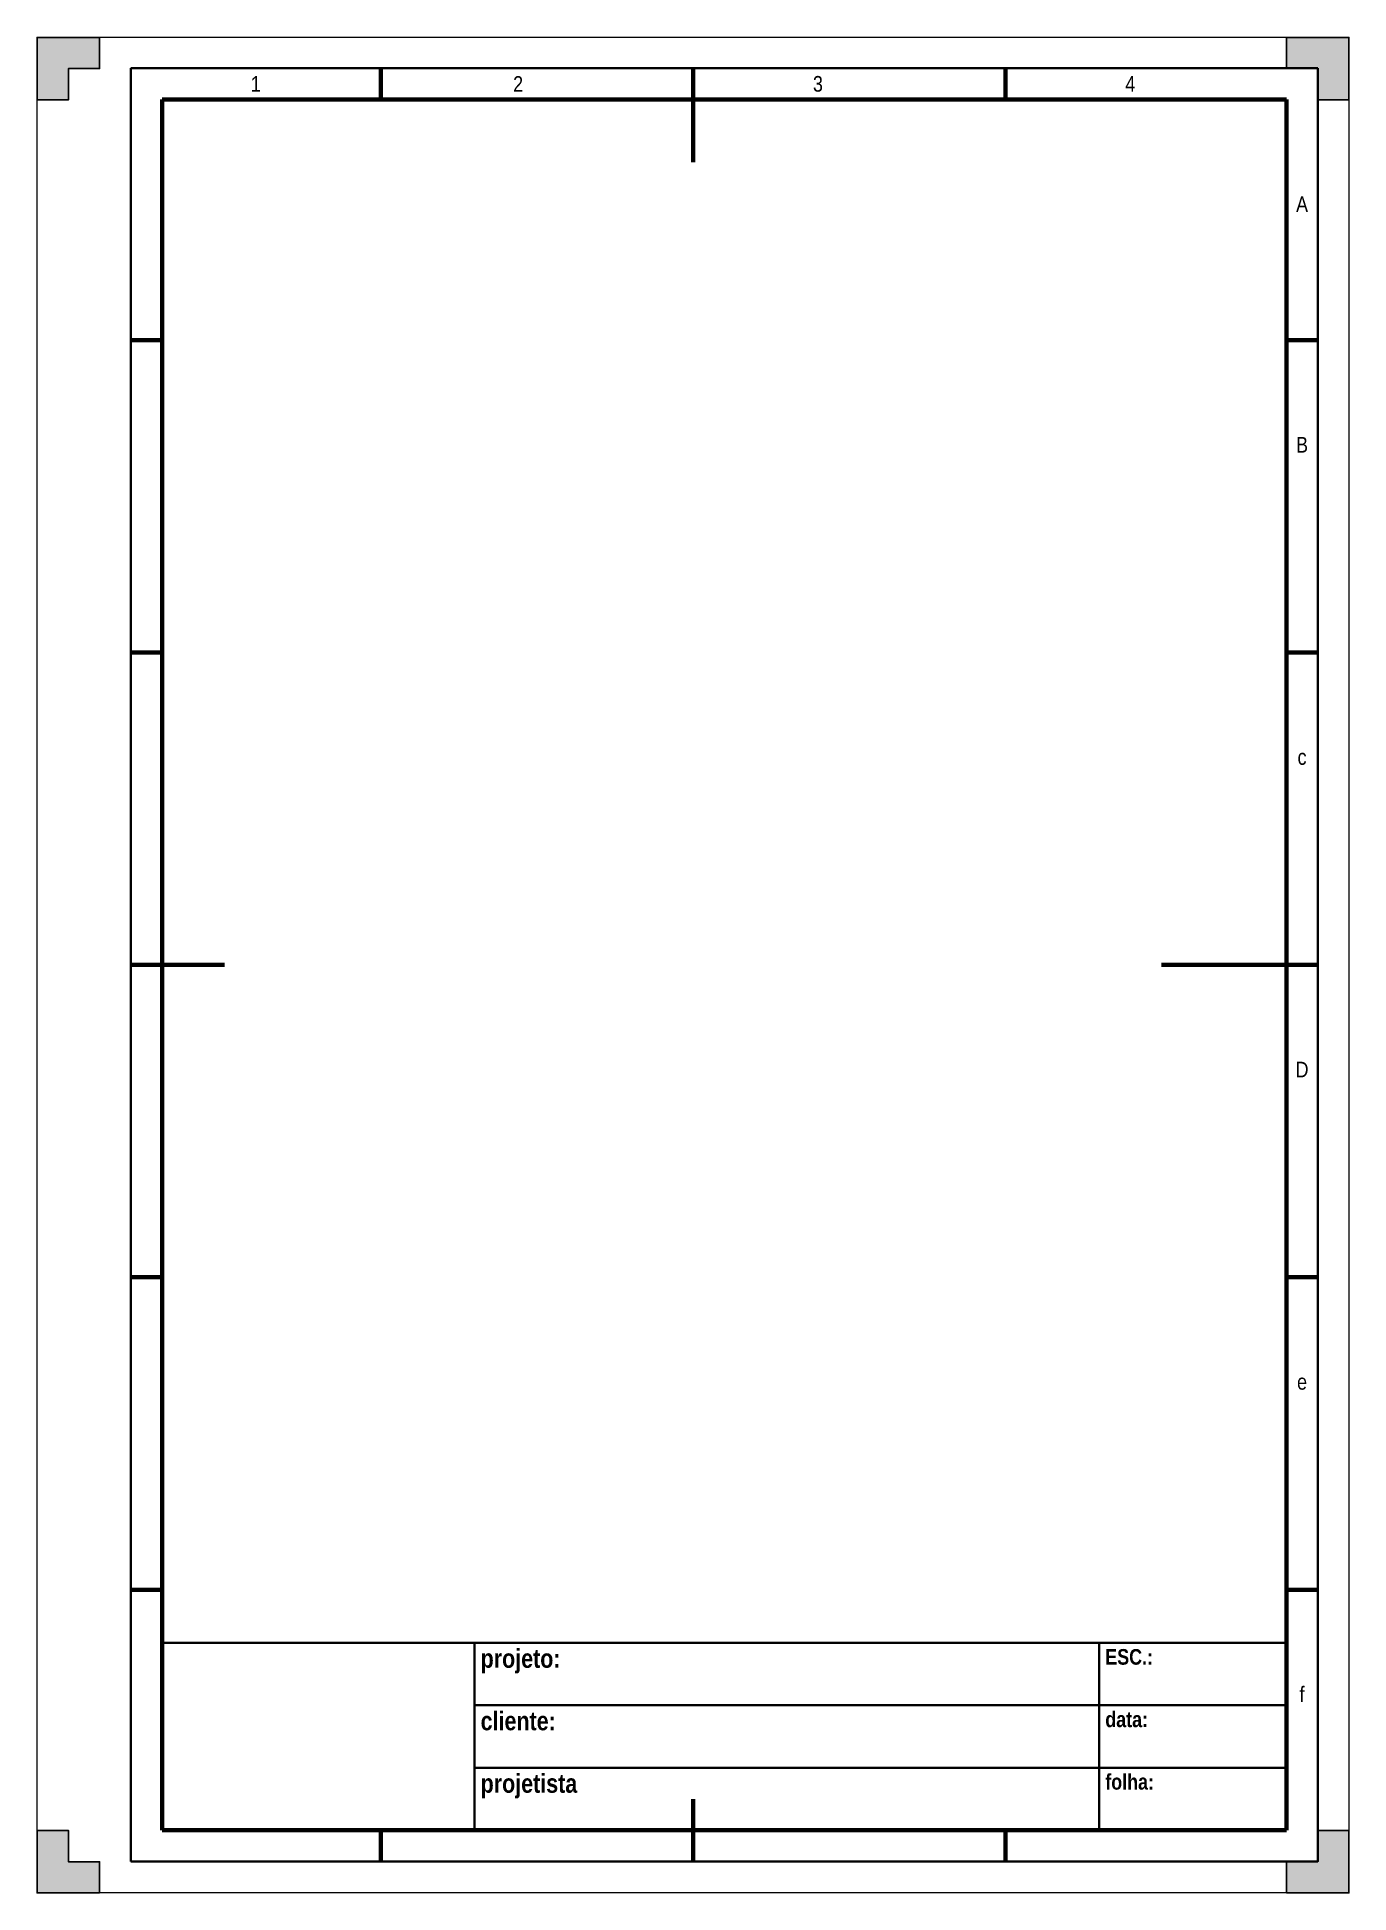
# Paper-space layout 'A4' of a CAD drawing. Header units: millimetres. Extents: x 21 to 231, y 13 to 310.
# The model-space entities are those that its viewports show. They can reach past a viewport. Long polylines and large blocks are cut down to what shows.
import ezdxf

# ---------------------------------------------------------------- set-up
doc = ezdxf.new("R2010")
doc.units = ezdxf.units.MM
doc.linetypes.add('DASHDOTX2', pattern=[50.8, 25.4, -12.7, 0, -12.7])
for name, color, linetype, lineweight in [('Linha de folha', 106, 'Continuous', 18), ('Linha_MargemA2A3A4', 106, 'Continuous', 70), ('Linhade centro', 106, 'DASHDOTX2', 18), ('Marca_Centro', 106, 'Continuous', 70), ('Sistema_Malha', 106, 'Continuous', 35)]:
    doc.layers.add(name, color=color, linetype=linetype, lineweight=lineweight)
doc.layers.add('Marca_corte', color=7, linetype='Continuous')
doc.layers.add('texto_legenda', color=174, linetype='Continuous')
doc.styles.add('Texto legenda', font='techb___.ttf')
doc.styles.add('Texto_Malha', font='technic_.ttf')

msp = doc.modelspace()

# ---------------------------------------------------------------- texts
at = {"layer": 'texto_legenda', "insert": (8921, 3113), "char_height": 2.5, "attachment_point": 1, "style": 'Texto legenda'}
msp.add_mtext_dynamic_manual_height_columns('data:', width=30, gutter_width=12.5, heights=[0], dxfattribs=at)

psp = doc.layouts.new('A4')

# ---------------------------------------------------------------- hatches: boundary and pattern name
at = {"layer": 'Marca_corte'}
h = psp.add_hatch(color=256, dxfattribs=at)
h.dxf.hatch_style = 1
h.paths.add_polyline_path([(30.66, 309.76), (20.66, 309.76), (20.66, 299.76), (25.66, 299.76), (25.66, 304.76), (30.66, 304.76)])
h.paths.add_polyline_path([(230.66, 309.76), (220.66, 309.76), (220.66, 304.81), (225.66, 304.81), (225.66, 299.76), (230.66, 299.76)])
h.paths.add_polyline_path([(230.66, 22.78), (225.66, 22.78), (225.66, 17.78), (220.66, 17.78), (220.66, 12.81), (230.66, 12.81)])
h.paths.add_polyline_path([(30.66, 17.78), (25.66, 17.78), (25.66, 22.78), (20.66, 22.78), (20.66, 12.81), (30.66, 12.81)])

# ---------------------------------------------------------------- linework, layer by layer
at = {"layer": 'Linha de folha'}
for p, q in [((20.66, 12.81), (20.66, 309.81)), ((20.66, 309.81), (230.66, 309.81)), ((230.66, 309.81), (230.66, 12.81)), ((230.66, 12.81), (20.66, 12.81))]:
    psp.add_line(p, q, dxfattribs=at)
at = {"layer": 'Linha_MargemA2A3A4'}
for p, q in [((40.66, 22.81), (40.66, 299.81)), ((40.66, 299.81), (220.66, 299.81)), ((220.66, 299.81), (220.66, 22.81)), ((220.66, 22.81), (40.66, 22.81))]:
    psp.add_line(p, q, dxfattribs=at)
at = {"layer": 'Marca_Centro'}
for p, q in [((75.66, 304.81), (75.66, 299.81)), ((125.66, 304.81), (125.66, 289.81)), ((175.66, 304.81), (175.66, 299.81)), ((35.66, 261.31), (40.66, 261.31)), ((225.66, 261.31), (220.66, 261.31)), ((35.66, 211.31), (40.66, 211.31)), ((225.66, 211.31), (220.66, 211.31)), ((35.66, 161.31), (50.66, 161.31)), ((225.66, 161.31), (200.66, 161.31)), ((35.66, 111.31), (40.66, 111.31)), ((225.66, 111.31), (220.66, 111.31)), ((35.66, 61.31), (40.66, 61.31)), ((225.66, 61.31), (220.66, 61.31)), ((125.66, 17.81), (125.66, 27.76)), ((75.66, 17.81), (75.66, 22.81)), ((175.66, 17.81), (175.66, 22.81))]:
    psp.add_line(p, q, dxfattribs=at)
at = {"layer": 'Marca_corte'}
for points in [[(20.66, 299.76), (20.66, 309.76), (30.66, 309.76), (30.66, 304.76), (25.66, 304.76), (25.66, 299.76)], [(230.66, 299.76), (230.66, 309.76), (220.66, 309.76), (220.66, 304.76), (225.66, 304.76), (225.66, 299.76)], [(30.66, 12.78), (20.66, 12.78), (20.66, 22.78), (25.66, 22.78), (25.66, 17.78), (30.66, 17.78)], [(220.66, 12.78), (230.66, 12.78), (230.66, 22.78), (225.66, 22.78), (225.66, 17.78), (220.66, 17.78)]]:
    psp.add_lwpolyline(points, close=True, dxfattribs=at)
at = {"layer": 'Sistema_Malha'}
for p, q in [((40.66, 304.81), (35.66, 304.81)), ((35.66, 304.81), (35.66, 299.81)), ((40.66, 304.81), (220.66, 304.81)), ((220.66, 304.81), (225.66, 304.81)), ((225.66, 304.81), (225.66, 299.81)), ((35.66, 22.81), (35.66, 299.81)), ((225.66, 299.81), (225.66, 22.81)), ((220.66, 52.81), (40.66, 52.81)), ((90.66, 52.81), (90.66, 22.81)), ((190.66, 22.81), (190.66, 52.81)), ((220.66, 42.81), (90.66, 42.81)), ((220.66, 32.81), (90.66, 32.81)), ((35.66, 22.81), (35.66, 17.81)), ((225.66, 22.81), (225.66, 17.81)), ((40.66, 17.81), (35.66, 17.81)), ((220.66, 17.81), (40.66, 17.81)), ((225.66, 17.81), (220.66, 17.81))]:
    psp.add_line(p, q, dxfattribs=at)

# ---------------------------------------------------------------- texts
at = {"layer": 'Sistema_Malha', "char_height": 2.5, "attachment_point": 5, "style": 'Texto_Malha'}
for s, width, heights, insert in [('1', 40, [0], (55.66, 302.31)), ('2', 40, [0], (97.66, 302.31)), ('3', 40, [0], (145.66, 302.31)), ('4', 40, [0], (195.66, 302.31)), ('A', 5, [0], (223.16, 283.06)), ('B', 5, [0], (223.16, 244.56)), ('c', 5, [0], (223.16, 194.56)), ('D', 5, [2.54], (223.16, 144.56)), ('e', 5, [0], (223.16, 94.56)), ('f', 5, [0], (223.16, 44.56))]:
    psp.add_mtext_dynamic_manual_height_columns(s, width=width, gutter_width=12.5, heights=heights, dxfattribs=dict(at, insert=insert))
at = {"layer": 'texto_legenda', "attachment_point": 1, "style": 'Texto legenda'}
for s, width, insert, char_height in [('\\pxt4;projeto:', 100, (91.66, 51.81), 3), ('ESC.:', 30, (191.66, 51.81), 2.5), ('\\pxt4;cliente:', 100, (91.66, 41.81), 3), ('data:', 30, (191.66, 41.81), 2.5), ('\\pxt4;projetista', 100, (91.66, 31.81), 3), ('folha:', 30, (191.66, 31.81), 2.5)]:
    psp.add_mtext_dynamic_manual_height_columns(s, width=width, gutter_width=12.5, heights=[0], dxfattribs=dict(at, insert=insert, char_height=char_height))

# ---------------------------------------------------------------- viewports
at = {"layer": 'Linhade centro'}
psp.add_viewport(center=(130.66, 176.31), size=(180, 247), view_center_point=(617260341.16, 877988305.91), view_height=2392987362.223, dxfattribs=at)

doc.saveas('drawing.dxf')
